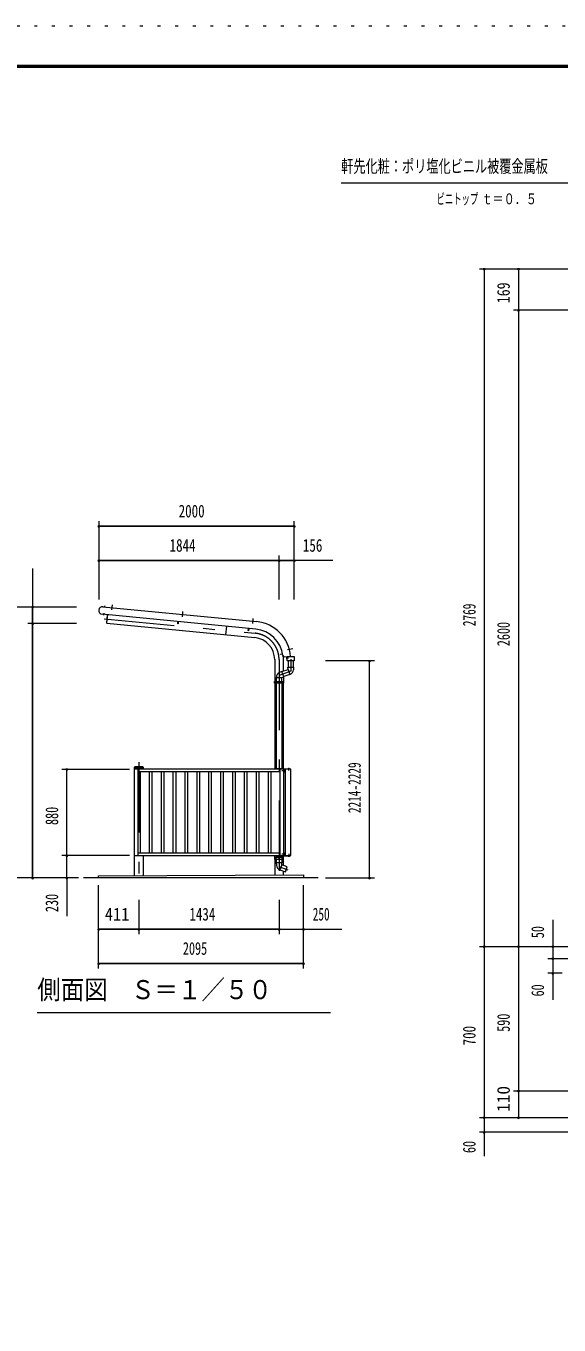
# Model space of a CAD drawing. Units: millimetres, scale not verified, with parts at other scales. Extents: x -26654 to 26660, y -10500 to 10500.
# Drawn here: x 10374 to 15826, y -2775 to 10500 of the extents above; entities that cross this region are included whole.
import ezdxf
from ezdxf.enums import TextEntityAlignment as Align

# ---------------------------------------------------------------- set-up
doc = ezdxf.new("R2010")
doc.units = ezdxf.units.MM
doc.header["$LTSCALE"] = 60
doc.linetypes.add('USER3', pattern=[24, 12, -5, 2, -5])
doc.linetypes.add('USER4', pattern=[3, 0.5, -2.5])
for name, color, linetype, lineweight in [('0-2_1-05BOLD', 7, 'Continuous', 18), ('0-3_1-25CENTER', 3, 'USER3', 18), ('0-4_1-45THIN', 4, 'Continuous', 18), ('0-5_1-55DIM', 3, 'Continuous', 18), ('0-A_2-52DIM', 3, 'Continuous', 18), ('0-C_F-F1PAPER', 5, 'Continuous', 18), ('0-D_F-E_J_ADD', 5, 'USER4', 18)]:
    doc.layers.add(name, color=color, linetype=linetype, lineweight=lineweight)
doc.styles.add('ＭＳ ゴシック', font='')
doc.styles.get('ＭＳ ゴシック').set_extended_font_data('MS Gothic')

msp = doc.modelspace()

# ---------------------------------------------------------------- linework, layer by layer
at = {"layer": '0-2_1-05BOLD'}
for p, q in [((11159.84, 4564.64), (12732.97, 4413.16)), ((12725.29, 4336.54), (11152.46, 4488)), ((11201.54, 4395.77), (11209.89, 4482.47)), ((11201.54, 4395.77), (12714.55, 4250.08)), ((11931.55, 4412.97), (11929.35, 4390.08)), ((12424.27, 4365.53), (12415.93, 4278.84)), ((12918.39, 4025.67), (12918.39, 3800.67)), ((13007.49, 3907.96), (13007.49, 4025.67)), ((13018.83, 4054.97), (13080.92, 4060.56)), ((13048.06, 4057.49), (13048.06, 4057.6)), ((13051.25, 4057.89), (13051.25, 4057.49)), ((13055.24, 4012.49), (13055.24, 3947.34)), ((13110.25, 3947.34), (13110.25, 4012.49)), ((12991.79, 3903.84), (12968.15, 3893.36)), ((13011.63, 3849.34), (12991.79, 3903.84)), ((13073.77, 3873.56), (13011.11, 3850.75)), ((13055.24, 3925.34), (13074.05, 3873.66)), ((13111.75, 3947.34), (13109.98, 3921.55)), ((12918.39, 3784.67), (12918.39, 2904.67)), ((12933.84, 3784.67), (12933.84, 3800.67)), ((12935.44, 3843.22), (12990.44, 3843.22)), ((12935.44, 3800.67), (12935.44, 3842.92)), ((12935.44, 2904.67), (12935.44, 3784.67)), ((12959.89, 3784.67), (12959.89, 3800.67)), ((12959.89, 3792.67), (12965.99, 3792.67)), ((12965.99, 3800.67), (12965.99, 3784.67)), ((12990.44, 3843.22), (13011.63, 3849.34)), ((12990.44, 3800.67), (12990.44, 3843.22)), ((12990.44, 3784.67), (12990.44, 2904.67)), ((12992.04, 3800.67), (12992.04, 3784.67)), ((13007.49, 3848.15), (13007.49, 3800.67)), ((13007.49, 2904.67), (13007.49, 3784.67)), ((11484.39, 2904.67), (11484.39, 2924.67)), ((11570.49, 2927.67), (11487.39, 2927.67)), ((11573.49, 2924.67), (11573.49, 2904.67)), ((11484.39, 2919.67), (11573.49, 2919.67)), ((11516.94, 2904.67), (11516.94, 2024.67)), ((12974.94, 2879.67), (11516.94, 2879.67)), ((12960.05, 2909.47), (12960.05, 2912.96)), ((12965.82, 2912.96), (12965.82, 2909.47)), ((12974.94, 2024.67), (12974.94, 2904.67)), ((13012.29, 2891.67), (13014.29, 2889.67)), ((13014.29, 2887.67), (13012.29, 2889.67)), ((13014.29, 2893.42), (13019.09, 2893.42)), ((13019.09, 2885.92), (13014.29, 2885.92)), ((13023.69, 2904.67), (13023.69, 2024.67)), ((13059.6, 2912.96), (13059.6, 2909.47)), ((13065.37, 2909.47), (13065.37, 2912.96)), ((11484.39, 1816.42), (11484.39, 2024.67)), ((11516.94, 2049.67), (12974.94, 2049.67)), ((11573.49, 2024.67), (11573.49, 1816.85)), ((12918.39, 2002.67), (12918.39, 2024.67)), ((12933.84, 1986.67), (12933.84, 2002.67)), ((12935.44, 2002.67), (12935.44, 2024.67)), ((12959.89, 2002.67), (12959.89, 1986.67)), ((12965.99, 1994.67), (12959.89, 1994.67)), ((12960.05, 2016.38), (12960.05, 2019.87)), ((12965.82, 2019.87), (12965.82, 2016.38)), ((12965.99, 1986.67), (12965.99, 2002.67)), ((12990.44, 2024.67), (12990.44, 2002.67)), ((12992.04, 2002.67), (12992.04, 1986.67)), ((13007.49, 2002.67), (13007.49, 2024.67)), ((13012.29, 2031.17), (13010.69, 2031.17)), ((13012.29, 2047.47), (13014.29, 2047.47)), ((13014.29, 2041.67), (13012.29, 2039.67)), ((13012.29, 2037.67), (13014.29, 2039.67)), ((13014.29, 2043.42), (13019.09, 2043.42)), ((13014.29, 2035.92), (13019.09, 2035.92)), ((13019.09, 2032.17), (13014.29, 2032.17)), ((13059.6, 2016.38), (13059.6, 2019.87)), ((13065.37, 2019.87), (13065.37, 2016.38)), ((12918.39, 1986.67), (12918.39, 1823.27)), ((12935.44, 1949.76), (12935.44, 1986.67)), ((12990.44, 1927.76), (12971.63, 1876.08)), ((12971.91, 1875.98), (13028.01, 1855.56)), ((12990.44, 1986.67), (12990.44, 1949.76)), ((13007.49, 1921.56), (13007.49, 1986.67)), ((13007.49, 1823.69), (13007.49, 1863.03)), ((13362.93, 1794.67), (10962.94, 1794.67))]:
    msp.add_line(p, q, dxfattribs=at)
for points in [[(11206.71, 4482.78), (11198.66, 4399.16), (11201.84, 4398.86)], [(11929.35, 4390.08), (11926.16, 4390.39), (11928.37, 4413.28)], [(12653.21, 4343.48), (12651.01, 4320.6), (12647.83, 4320.9), (12650.03, 4343.79)], [(13000.67, 4080.32), (12978.02, 4076.33), (12977.47, 4079.48), (13000.09, 4083.47)], [(12992.3, 3902.43), (13055.24, 3925.34), (13053.74, 3947.34), (13111.74, 3947.34)], [(12982.94, 2904.67), (12982.94, 2907.87), (12942.94, 2907.87), (12942.94, 2904.67)], [(12956.68, 2907.87), (12956.68, 2909.47), (12969.19, 2909.47), (12969.19, 2907.87)], [(12968.71, 2909.47), (12968.71, 2912.96), (12967.84, 2913.47), (12958.03, 2913.47), (12957.16, 2912.96), (12957.16, 2909.47)], [(13010.69, 2903.67), (13010.69, 2872.87), (13009.94, 2872.87)], [(13010.69, 2881.17), (13012.29, 2881.17), (13012.29, 2898.17), (13010.69, 2898.17)], [(13011.69, 2907.87), (13077.49, 2907.87), (13077.49, 2904.67)], [(13011.69, 2024.67), (13083.69, 2024.67), (13083.69, 2904.67), (13011.69, 2904.67)], [(13012.29, 2897.47), (13014.29, 2897.47), (13014.29, 2881.87), (13012.29, 2881.87)], [(13014.29, 2882.16), (13019.09, 2882.16), (13019.79, 2883.37), (13019.79, 2895.97), (13019.09, 2897.18), (13014.29, 2897.18)], [(13068.74, 2907.87), (13068.74, 2909.47), (13056.24, 2909.47), (13056.24, 2907.87)], [(13056.71, 2909.47), (13056.71, 2912.96), (13057.59, 2913.47), (13067.39, 2913.47), (13068.26, 2912.96), (13068.26, 2909.47)], [(12942.94, 2024.67), (12942.94, 2021.47), (12982.94, 2021.47), (12982.94, 2024.67)], [(12969.19, 2021.47), (12969.19, 2019.87), (12956.68, 2019.87), (12956.68, 2021.47)], [(12957.16, 2019.87), (12957.16, 2016.38), (12958.03, 2015.87), (12967.84, 2015.87), (12968.71, 2016.38), (12968.71, 2019.87)], [(13010.69, 2025.67), (13010.69, 2056.47), (13009.94, 2056.47)], [(13012.29, 2031.17), (13012.29, 2048.17), (13010.69, 2048.17)], [(13011.69, 2021.47), (13077.49, 2021.47), (13077.49, 2024.67)], [(13014.29, 2047.47), (13014.29, 2031.87), (13012.29, 2031.87)], [(13019.09, 2032.17), (13019.79, 2033.37), (13019.79, 2045.97), (13019.09, 2047.18), (13014.29, 2047.18)], [(13068.74, 2021.47), (13068.74, 2019.87), (13056.24, 2019.87), (13056.24, 2021.47)], [(13056.71, 2019.87), (13056.71, 2016.38), (13057.59, 2015.87), (13067.39, 2015.87), (13068.26, 2016.38), (13068.26, 2019.87)], [(12991.94, 1949.76), (12933.94, 1949.76), (12935.7, 1923.97)], [(13028.01, 1855.56), (13046.82, 1907.24), (12990.44, 1927.76), (12991.94, 1949.76)], [(11117.94, 1794.67), (11117.94, 1814.67), (13212.94, 1824.67), (13212.94, 1794.67)]]:
    msp.add_lwpolyline(points, dxfattribs=at)
for points in [[(13116.85, 4012.49), (13046.85, 4012.49), (13046.85, 4057.49), (13116.85, 4057.49)], [(13009.09, 3800.67), (13009.09, 3784.67), (12916.79, 3784.67), (12916.79, 3800.67)], [(13009.94, 2024.67), (13009.94, 2904.67), (11481.94, 2904.67), (11481.94, 2024.67)], [(13009.09, 1986.67), (13009.09, 2002.67), (12916.79, 2002.67), (12916.79, 1986.67)]]:
    msp.add_lwpolyline(points, close=True, dxfattribs=at)
for centre, radius, start, end in [((11157.56, 4526.28), 38.62, 82.41238, 262.41238), ((12692.94, 4025.67), 389.55, 4.68604, 84.10165), ((12692.94, 4025.67), 225.45, 0, 84.50003), ((12692.94, 4025.67), 312.55, 7.76237, 84.05869), ((13017.48, 4069.91), 15, 187.76337, 275.1433), ((12692.94, 4025.67), 314.55, 0, 6.42661), ((12692.94, 4025.67), 374.55, 4.87415, 5.13853), ((12990.44, 3843.08), 55, 113.90668, 180.16823), ((13055.11, 3925.29), 55, 289.83269, 356.09424), ((11487.39, 2924.67), 3, 90, 180), ((11570.49, 2924.67), 3, 0, 90), ((12958.6, 2911.15), 2.32, 51.46857, 90), ((12962.94, 2904.96), 8.51, 70.17088, 109.83133), ((12967.27, 2911.15), 2.32, 90, 128.54623), ((13011.69, 2903.67), 4.2, 90, 166.21272), ((13011.69, 2903.67), 1, 90, 180), ((13016.91, 2895.3), 2.88, 319.27318, 360), ((13009.33, 2889.67), 10.46, 338.97459, 21.0237), ((13016.91, 2884.04), 2.88, 0, 40.72682), ((13058.16, 2911.15), 2.32, 51.46857, 90), ((13062.49, 2904.96), 8.51, 70.17088, 109.83133), ((13066.82, 2911.15), 2.32, 90, 128.54623), ((12958.6, 2018.19), 2.32, 270, 308.53143), ((12962.94, 2024.38), 8.51, 250.16867, 289.82912), ((12967.27, 2018.19), 2.32, 231.45377, 270), ((13011.69, 2025.67), 4.2, 193.78728, 270), ((13011.69, 2025.67), 1, 180, 270), ((13016.91, 2045.3), 2.88, 319.27318, 360), ((13009.33, 2039.67), 10.46, 338.9763, 21.02541), ((13016.91, 2034.04), 2.88, 0, 40.72682), ((13058.16, 2018.19), 2.32, 270, 308.53143), ((13062.49, 2024.38), 8.51, 250.16867, 289.82912), ((13066.82, 2018.19), 2.32, 231.45377, 270), ((12990.57, 1927.72), 55, 183.90576, 250.16731)]:
    msp.add_arc(centre, radius, start, end, dxfattribs=at)
at = {"layer": '0-3_1-25CENTER'}
for p, q in [((11176.66, 4573.44), (11174.98, 4555.98)), ((11254.91, 4584.82), (11249.95, 4533.3)), ((11976.57, 4515.33), (11971.61, 4463.81)), ((11169.43, 4498.42), (11167.42, 4477.51)), ((11172.77, 4443.29), (12718.82, 4294.43)), ((12693.27, 4394.32), (12698.23, 4445.85)), ((13047.62, 4127.39), (13104.45, 4137.41)), ((12962.94, 4025.67), (12962.94, 1425.98)), ((13035.02, 4042.49), (13057.82, 4042.49)), ((11528.94, 2977.67), (11528.94, 1579.94)), ((13023.79, 2889.67), (12991.89, 2889.67)), ((13062.49, 2890.19), (13062.49, 2916.38)), ((12991.89, 2039.67), (13023.79, 2039.67)), ((13062.49, 2039.15), (13062.49, 2012.96)), ((13056.21, 1874.56), (12962.94, 1908.51))]:
    msp.add_line(p, q, dxfattribs=at)
msp.add_lwpolyline([(13082.74, 4030.63), (13082.74, 3906.09), (12962.94, 3862.48)], dxfattribs=at)
msp.add_arc((12692.94, 4025.67), 270, 0, 84.50003, dxfattribs=at)
at = {"layer": '0-4_1-45THIN'}
for p, q in [((11540.94, 2879.67), (11540.94, 2049.67)), ((11638.44, 2049.67), (11638.44, 2879.67)), ((11662.44, 2879.67), (11662.44, 2049.67)), ((11759.94, 2049.67), (11759.94, 2879.67)), ((11783.94, 2879.67), (11783.94, 2049.67)), ((11881.44, 2049.67), (11881.44, 2879.67)), ((11905.44, 2879.67), (11905.44, 2049.67)), ((12002.94, 2049.67), (12002.94, 2879.67)), ((12026.93, 2879.67), (12026.93, 2049.67)), ((12124.44, 2049.67), (12124.44, 2879.67)), ((12148.44, 2879.67), (12148.44, 2049.67)), ((12245.94, 2049.67), (12245.94, 2879.67)), ((12269.94, 2879.67), (12269.94, 2049.67)), ((12367.44, 2049.67), (12367.44, 2879.67)), ((12391.44, 2879.67), (12391.44, 2049.67)), ((12488.94, 2049.67), (12488.94, 2879.67)), ((12512.94, 2879.67), (12512.94, 2049.67)), ((12610.44, 2049.67), (12610.44, 2879.67)), ((12634.44, 2879.67), (12634.44, 2049.67)), ((12731.93, 2049.67), (12731.93, 2879.67)), ((12755.94, 2879.67), (12755.94, 2049.67)), ((12853.44, 2049.67), (12853.44, 2879.67)), ((12877.44, 2879.67), (12877.44, 2049.67))]:
    msp.add_line(p, q, dxfattribs=at)
at = {"layer": '0-5_1-55DIM'}
for p, q in [((11128.94, 5388.67), (11108.94, 5388.67)), ((11118.94, 5438.67), (11118.94, 4638.67)), ((11118.94, 5388.67), (13118.94, 5388.67)), ((13118.94, 5388.67), (11118.94, 5388.67)), ((13128.94, 5388.67), (13108.94, 5388.67)), ((13118.94, 4638.67), (13118.94, 5438.67)), ((12962.94, 4638.67), (12962.94, 5088.67)), ((10442.94, 4956.17), (10442.94, 1794.67)), ((11128.94, 5038.67), (11108.94, 5038.67)), ((11118.94, 5038.67), (12962.94, 5038.67)), ((13511.44, 5038.67), (11118.94, 5038.67)), ((12972.94, 5038.67), (12952.94, 5038.67)), ((12962.94, 5038.67), (13118.94, 5038.67)), ((13128.94, 5038.67), (13108.94, 5038.67)), ((10042.95, 4563.67), (10892.94, 4563.67)), ((10452.94, 4563.67), (10432.94, 4563.67)), ((10442.94, 4394.67), (10442.94, 4563.67)), ((10892.94, 4394.67), (10392.94, 4394.67)), ((10452.94, 4394.67), (10432.94, 4394.67)), ((10442.94, 1794.67), (10442.94, 4394.67)), ((13937.93, 4012.49), (13437.94, 4012.49)), ((13897.93, 4012.49), (13877.93, 4012.49)), ((13887.93, 1794.67), (13887.93, 4012.49)), ((10742.94, 2904.67), (11431.94, 2904.67)), ((10802.94, 2904.67), (10782.94, 2904.67)), ((10792.94, 2024.67), (10792.94, 2904.67)), ((11431.94, 2024.67), (10742.94, 2024.67)), ((10802.94, 2024.67), (10782.94, 2024.67)), ((10792.94, 1794.67), (10792.94, 2024.67)), ((10912.94, 1794.67), (10042.95, 1794.67)), ((10452.94, 1794.67), (10432.94, 1794.67)), ((10802.94, 1794.67), (10782.94, 1794.67)), ((10792.94, 1794.67), (10792.94, 1402.17)), ((13437.94, 1794.67), (13937.93, 1794.67)), ((13897.93, 1794.67), (13877.93, 1794.67)), ((11117.94, 869.67), (11117.94, 1719.67)), ((13212.94, 869.67), (13212.94, 1719.67)), ((11528.94, 1569.67), (11528.94, 1219.67)), ((12962.94, 1569.67), (12962.94, 1219.67)), ((11127.94, 1269.67), (11107.94, 1269.67)), ((11528.94, 1269.67), (11117.94, 1269.67)), ((11117.94, 1269.67), (13605.43, 1269.67)), ((11538.94, 1269.67), (11518.94, 1269.67)), ((12962.94, 1269.67), (11528.94, 1269.67)), ((12972.94, 1269.67), (12952.94, 1269.67)), ((12962.94, 1269.67), (13212.94, 1269.67)), ((13222.94, 1269.67), (13202.94, 1269.67)), ((11127.94, 919.67), (11107.94, 919.67)), ((11117.94, 919.67), (13212.94, 919.67)), ((13212.94, 919.67), (11117.94, 919.67)), ((13222.94, 919.67), (13202.94, 919.67)), ((10490.44, 419.67), (13490.44, 419.67))]:
    msp.add_line(p, q, dxfattribs=at)
for centre in [(11118.94, 5388.67), (13118.94, 5388.67), (11118.94, 5038.67), (12962.94, 5038.67), (13118.94, 5038.67), (10442.94, 4563.67), (10442.94, 4394.67), (13887.93, 4012.49), (10792.94, 2904.67), (10792.94, 2024.67), (10442.94, 1794.67), (10792.94, 1794.67), (13887.93, 1794.67), (11117.94, 1269.67), (11528.94, 1269.67), (12962.94, 1269.67), (13212.94, 1269.67), (11117.94, 919.67), (13212.94, 919.67)]:
    msp.add_arc(centre, 10, 180, 0, dxfattribs=at)
at = {"layer": '0-A_2-52DIM'}
for p, q in [((15011.37, 8017.43), (16740.98, 8017.43)), ((15071.37, 8017.43), (15051.37, 8017.43)), ((15061.37, 8017.43), (15061.37, -1050.07)), ((15421.37, 8017.43), (15401.37, 8017.43)), ((15411.37, 8017.43), (15411.37, -655.07)), ((16920.5, 7594.92), (15361.37, 7594.92)), ((15421.37, 7594.92), (15401.37, 7594.92)), ((15761.37, 1364.93), (15761.37, 549.93)), ((15011.37, 1094.93), (16461.37, 1094.93)), ((15071.37, 1094.93), (15051.37, 1094.93)), ((15421.37, 1094.93), (15401.37, 1094.93)), ((15771.37, 1094.93), (15751.37, 1094.93)), ((15711.37, 969.93), (16786.37, 969.93)), ((15771.37, 969.93), (15751.37, 969.93)), ((15859.5, 819.93), (15711.37, 819.93)), ((15771.37, 819.93), (15751.37, 819.93)), ((15361.37, -380.07), (21287.49, -380.07)), ((15421.37, -380.07), (15401.37, -380.07)), ((15011.37, -655.07), (20023.87, -655.07)), ((15071.37, -655.07), (15051.37, -655.07)), ((15421.37, -655.07), (15401.37, -655.07)), ((20023.87, -805.07), (15011.37, -805.07)), ((15071.37, -805.07), (15051.37, -805.07))]:
    msp.add_line(p, q, dxfattribs=at)
msp.add_lwpolyline([(16850.82, 7970.46), (16198.87, 8894.93), (13598.87, 8894.93)], dxfattribs=at)
for centre in [(15061.37, 8017.43), (15411.37, 8017.43), (15411.37, 7594.92), (15061.37, 1094.93), (15411.37, 1094.93), (15761.37, 1094.93), (15761.37, 969.93), (15761.37, 819.93), (15411.37, -380.07), (15061.37, -655.07), (15411.37, -655.07), (15061.37, -805.07)]:
    msp.add_arc(centre, 10, 180, 0, dxfattribs=at)
at = {"layer": '0-C_F-F1PAPER'}
for points in [[(26160.28, -10000), (-2539.72, -10000), (-2539.72, 10100), (26160.28, 10100)], [(26157.78, -9997.5), (26157.78, 10097.5), (-2537.22, 10097.5), (-2537.22, -9997.5)], [(26155.28, -9995), (26155.28, 10095), (-2534.72, 10095), (-2534.72, -9995)], [(26152.78, -9992.5), (-2532.22, -9992.5), (-2532.22, 10092.5), (26152.78, 10092.5)], [(26150.28, -9990), (26150.28, 10090), (-2529.72, 10090), (-2529.72, -9990)], [(26147.78, -9987.5), (-2527.22, -9987.5), (-2527.22, 10087.5), (26147.78, 10087.5)], [(26145.28, -9985), (26145.28, 10085), (-2524.72, 10085), (-2524.72, -9985)], [(26142.78, -9982.5), (-2522.22, -9982.5), (-2522.22, 10082.5), (26142.78, 10082.5)], [(26140.28, -9980), (-2519.72, -9980), (-2519.72, 10080), (26140.28, 10080)], [(26137.78, -9977.5), (-2517.22, -9977.5), (-2517.22, 10077.5), (26137.78, 10077.5)], [(26135.28, -9975), (26135.28, 10075), (-2514.72, 10075), (-2514.72, -9975)]]:
    msp.add_lwpolyline(points, close=True, dxfattribs=at)
at = {"layer": '0-D_F-E_J_ADD'}
msp.add_lwpolyline([(26660.28, -10500), (-3039.72, -10500), (-3039.72, 10500), (26660.28, 10500)], close=True, dxfattribs=at)

# ---------------------------------------------------------------- texts
at = {"layer": '0-5_1-55DIM', "color": 7, "style": 'ＭＳ ゴシック'}
for s, height, width, p in [('2000', 130.2, 0.75, (11935.9, 5438.67)), ('1844', 130.2, 0.75, (11843.38, 5088.67)), ('156', 130.2, 0.75, (13206.29, 5088.67)), ('411', 130.2, 0.95, (11180.22, 1319.67)), ('1434', 130.2, 0.75, (12045.42, 1319.67)), ('250', 130.2, 0.65, (13307.35, 1319.67)), ('2095', 130.2, 0.7, (11979.43, 969.67)), ('側面図\u3000Ｓ＝１／５０', 195.4, 0.9, (10490.44, 496.31))]:
    msp.add_text(s, height=height, dxfattribs=dict(at, width=width)).set_placement(p, align=Align.BOTTOM_LEFT)
for s, width, p in [('2214-2229', 0.65, (13837.93, 2456.56)), ('880', 0.7, (10742.94, 2334.95)), ('230', 0.7, (10742.94, 1445.03))]:
    msp.add_text(s, height=130.2, rotation=90, dxfattribs=dict(at, width=width)).set_placement(p, align=Align.BOTTOM_LEFT)
at = {"layer": '0-A_2-52DIM', "color": 7, "style": 'ＭＳ ゴシック'}
for s, height, width, p in [('軒先化粧：ポリ塩化ビニル被覆金属板', 130.2, 0.7, (13598.87, 8962.7)), ('ビニトップ ', 110.7, 0.55, (14573.87, 8644.93)), ('ｔ＝０．５', 110.7, 0.75, (15033.14, 8644.93))]:
    msp.add_text(s, height=height, dxfattribs=dict(at, width=width)).set_placement(p, align=Align.BOTTOM_LEFT)
for s, width, p in [('169', 0.8, (15361.37, 7667.1)), ('2769', 0.65, (15011.37, 4366.94)), ('2600', 0.7, (15361.37, 4162.18)), ('50', 0.7, (15711.37, 1178.21)), ('60', 0.7, (15711.37, 582.81)), ('590', 0.7, (15361.37, 221.05)), ('700', 0.75, (15011.37, 82.93)), ('60', 0.7, (15011.37, -1017.19))]:
    msp.add_text(s, height=130.2, rotation=90, dxfattribs=dict(at, width=width)).set_placement(p, align=Align.BOTTOM_LEFT)
msp.add_text('110', height=130.2, rotation=90, dxfattribs=at).set_placement((15361.37, -597.38), align=Align.BOTTOM_LEFT)

doc.saveas('drawing.dxf')
